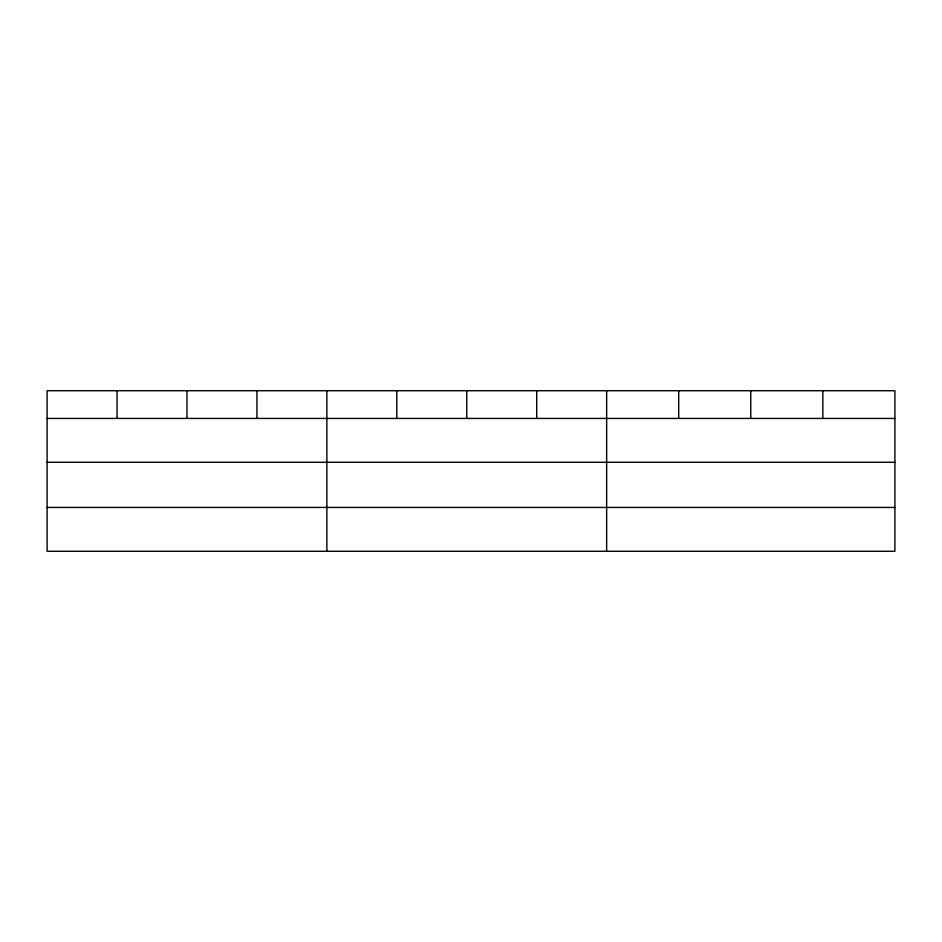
<?xml version="1.0" encoding="UTF-8"?>
<svg xmlns="http://www.w3.org/2000/svg" width="942" height="942" viewBox="0 0 942 942"><rect width="100%" height="100%" fill="white"/><g stroke="black" fill="none" stroke-linecap="round" stroke-linejoin="round"><path stroke-width="1.41" d="M894.9 462.275L894.9 390.73L47.1 390.73L47.1 551.27L894.9 551.27L894.9 462.275L47.1 462.275M47.1 418.436L894.9 418.436M47.1 507.432L894.9 507.432M822.837 390.73L822.837 418.436M750.774 390.73L750.774 418.436M678.711 390.73L678.711 418.436M606.648 390.73L606.648 551.27M536.705 390.73L536.705 418.436M466.761 390.73L466.761 418.436M396.817 390.73L396.817 418.436M326.874 390.73L326.874 551.27M256.93 390.73L256.93 418.436M186.987 390.73L186.987 418.436M117.044 390.73L117.044 418.436"/></g></svg>
